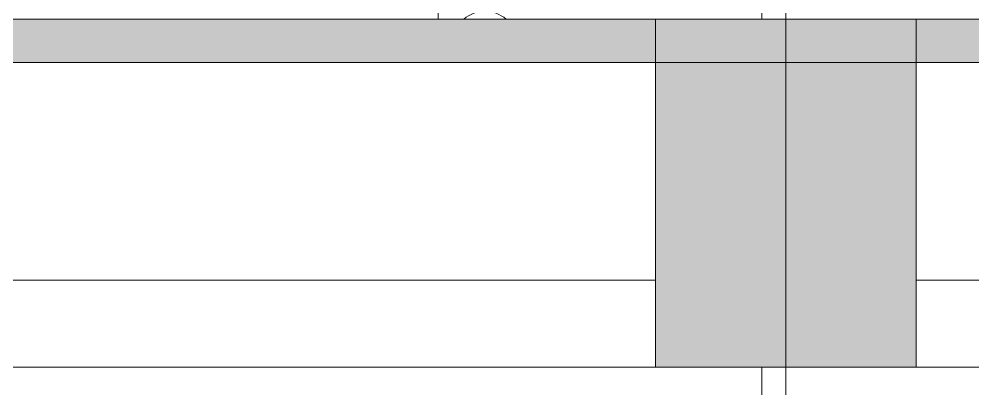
# Model space of a CAD drawing. Header units: millimetres. Extents: x 485872 to 486142, y -52344 to -52207.
# Drawn here: x 486119.274 to 486121.47, y -52310.727 to -52309.877 of the extents above; entities that cross this region are included whole.
import ezdxf

# ---------------------------------------------------------------- set-up
doc = ezdxf.new("R2010")
doc.units = ezdxf.units.MM
doc.header["$LTSCALE"] = 15
doc.linetypes.add('DASHDOTX2', pattern=[50.8, 25.4, -12.7, 0, -12.7])
doc.layers.add('JJ2', color=3, linetype='Continuous')

# ---------------------------------------------------------------- blocks, each defined once
blk = doc.blocks.new('errt')
at = {"color": 252, "linetype": 'Continuous', "lineweight": 0}
blk.add_line((719022.3, -40339.4), (716422.3, -40339.4), dxfattribs=at)
blk.add_lwpolyline([(716422.3, -39998.8), (716422.3, -40339.4), (719022.3, -40339.4), (719022.3, -39998.8)], dxfattribs=at)
blk = doc.blocks.new('elevation sofa')
at = {"layer": 'JJ2', "color": 137, "lineweight": 5}
blk.add_line((716363.6, -15839.4), (716266, -15839.4), dxfattribs=at)
blk.add_arc((716314.8, -15897), 75.5, 49.737, 130.252, dxfattribs=at)

msp = doc.modelspace()

# ---------------------------------------------------------------- hatches: boundary and pattern name
at = {"linetype": 'Continuous', "lineweight": 13}
h = msp.add_hatch(color=256, dxfattribs=at)
h.dxf.hatch_style = 1
h.paths.add_polyline_path([(486095.7389, -52309.8766), (486095.7389, -52309.9766), (486127.3389, -52309.9766), (486127.3389, -52310.0766), (486127.3389, -52309.8766)])
h = msp.add_hatch(color=256, dxfattribs=at)
h.dxf.hatch_style = 1
h.paths.add_polyline_path([(486120.7389, -52310.6766), (486121.3389, -52310.6766), (486121.3389, -52309.8766), (486120.7389, -52309.8766)])

# ---------------------------------------------------------------- linework, layer by layer
at = {"color": 6, "linetype": 'DASHDOTX2', "lineweight": 13}
msp.add_line((486121.0389, -52306.3766), (486121.0389, -52331.6766), dxfattribs=at)
at = {"linetype": 'Continuous', "lineweight": 13}
for points in [[(486120.9839, -52306.8766), (486120.9839, -52309.8766)], [(486095.7389, -52309.8766), (486127.3389, -52309.8766), (486127.3389, -52310.0766), (486127.3389, -52310.0766), (486127.3389, -52309.9766), (486095.7389, -52309.9766)], [(486115.3389, -52310.4766), (486120.7389, -52310.4766)], [(486121.3389, -52310.4766), (486126.7389, -52310.4766)], [(486115.3389, -52310.6766), (486120.7389, -52310.6766)], [(486120.9839, -52310.6766), (486120.9839, -52313.3766)], [(486121.3389, -52310.6766), (486126.7389, -52310.6766)]]:
    msp.add_lwpolyline(points, dxfattribs=at)
msp.add_lwpolyline([(486120.7389, -52310.6766), (486121.3389, -52310.6766), (486121.3389, -52309.8766), (486120.7389, -52309.8766)], close=True, dxfattribs=at)

# ---------------------------------------------------------------- block references
at = {"linetype": 'Continuous', "lineweight": 13, "xscale": -0.001, "yscale": 0.001, "zscale": 0.001}
for name, p in [('errt', (486836.6612, -52269.5373)), ('elevation sofa', (486836.6612, -52294.0373))]:
    msp.add_blockref(name, p, dxfattribs=at)

doc.saveas('drawing.dxf')
